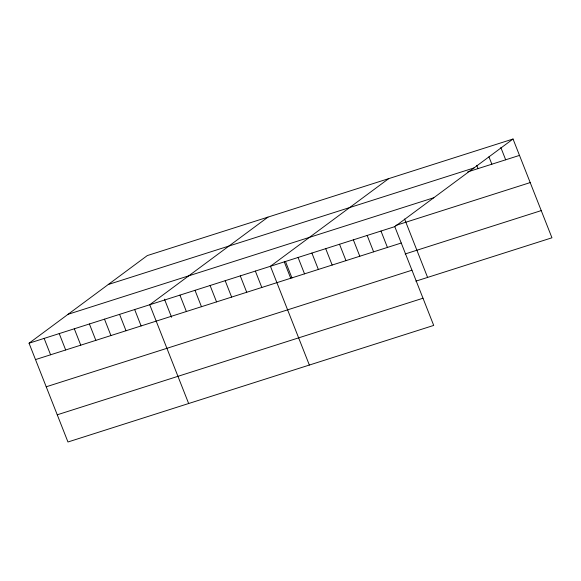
<?xml version="1.0" encoding="UTF-8"?>
<svg xmlns="http://www.w3.org/2000/svg" width="581" height="581" viewBox="0 0 581 581"><rect width="100%" height="100%" fill="white"/><g stroke="black" fill="none" stroke-linecap="round" stroke-linejoin="round"><path stroke-width="0.87" d="M513.038 139.012L394.797 226.641L433.709 325.418L67.962 441.988L29.05 343.211L147.291 255.582L513.038 139.012L551.95 237.789L415.858 281.16M267.986 217.112L149.745 304.742L188.658 403.519M388.689 178.643L270.441 266.272L309.353 365.05M108.269 284.501L474.023 167.931M467.683 171.911L519.494 155.396M68.071 314.292L433.818 197.722M395.792 225.428L530.206 182.587M29.05 343.211L394.797 226.641M35.506 359.595L401.253 243.025M405.153 253.977L541.238 210.598M46.219 386.786L411.965 270.216M57.25 414.798L422.997 298.227M500.837 147.509L505.681 159.804M488.955 156.834L491.86 164.205M476.754 165.331L478.047 168.606M404.594 219.022L427.594 277.42M380.983 231.042L387.433 247.433M367.163 235.45L373.619 251.834M353.35 239.851L359.799 256.236M339.529 244.252L345.985 260.644M325.709 248.661L332.165 265.045M311.895 253.062L318.352 269.453M298.075 257.463L304.531 273.854M285.482 261.515L291.967 277.994M284.262 261.871L290.718 278.255M255.357 271.08L261.813 287.472M240.273 275.888L246.722 292.279M225.181 280.703L231.637 297.087M210.097 285.511L216.553 301.895M195.005 290.318L201.462 306.703M179.921 295.126L186.378 311.51M164.459 299.157L171.598 317.284M134.661 309.55L141.118 325.941M119.57 314.357L126.026 330.749M104.486 319.165L110.942 335.557M89.401 323.973L95.85 340.364M74.31 328.788L80.766 345.172M59.226 333.596L65.682 349.98M44.134 338.403L50.591 354.788"/></g></svg>
